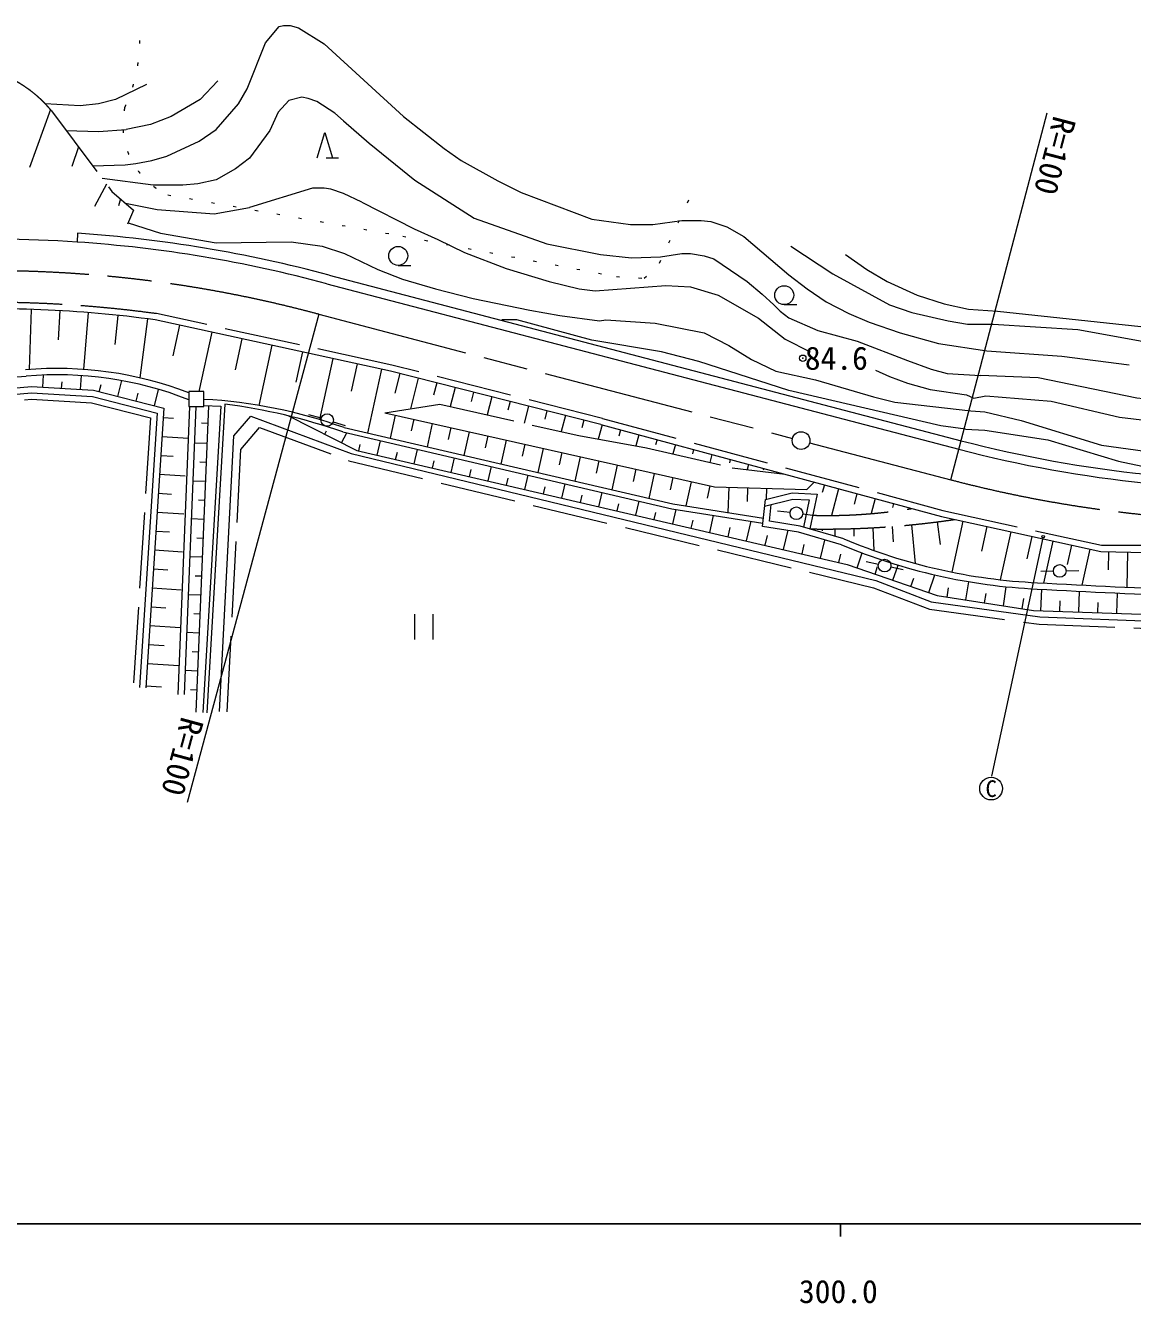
# Model space of a CAD drawing. Units: millimetres, scale not verified. Extents: x 40000 to 680000, y 20000 to 380000.
# Drawn here: x 303549 to 391105, y 198715 to 299802 of the extents above; entities that cross this region are included whole.
import ezdxf
from ezdxf.enums import TextEntityAlignment as Align

# ---------------------------------------------------------------- set-up
doc = ezdxf.new("R2010")
doc.units = ezdxf.units.MM
doc.header["$LTSCALE"] = 1000
doc.header["$PDMODE"] = 32
doc.header["$PDSIZE"] = 500
for name, pattern in [('CHAIN', [18.5, 12, -1.5, 3.5, -1.5]), ('DASHED', [7.5, 6, -1.5]), ('DOTTED', [1.75, 0.25, -1.5])]:
    doc.linetypes.add(name, pattern=pattern)
for name, color, linetype, lineweight in [('M-BGD', 7, 'Continuous', 13), ('M-BMK', 2, 'CHAIN', 13), ('M-STR-HTXT', 7, 'Continuous', 13), ('M-TTL-BAND', 7, 'Continuous', 25)]:
    doc.layers.add(name, color=color, linetype=linetype, lineweight=lineweight)
doc.styles.add('ＭＳ ゴシック', font='')
doc.styles.get('ＭＳ ゴシック').set_extended_font_data('MS Gothic')

# ---------------------------------------------------------------- blocks, each defined once
blk = doc.blocks.new('open_arrow')
at = {"color": 0, "linetype": 'Continuous', "lineweight": -2}
blk.add_lwpolyline([(7.5, 1.25), (0, 0), (7.5, -1.25)], dxfattribs=at)
blk = doc.blocks.new('広葉樹林')
at = {"color": 7, "linetype": 'Continuous', "lineweight": 13}
blk.add_line((0, 0), (1, 0), dxfattribs=at)
blk.add_circle((0, 0.75), 0.75, dxfattribs=at)
blk = doc.blocks.new('針葉樹林')
at = {"color": 7, "linetype": 'Continuous', "lineweight": 13}
for p, q in [((-0.6, 0), (0, 2)), ((0, 2), (0.6, 0)), ((0.1, 0), (1.1, 0))]:
    blk.add_line(p, q, dxfattribs=at)
blk = doc.blocks.new('田')
at = {"color": 7, "linetype": 'Continuous', "lineweight": 13}
for p, q in [((-0.75, 2), (-0.75, 0)), ((0.75, 0), (0.75, 2))]:
    blk.add_line(p, q, dxfattribs=at)

msp = doc.modelspace()

# ---------------------------------------------------------------- linework, layer by layer
at = {"layer": 'M-BGD'}
for p, q in [((318762, 295429), (317357, 293960)), ((313123, 295145), (310668, 293960)), ((317357, 293960), (315071, 292605)), ((305519, 293152), (303858, 288561)), ((315071, 292605), (313442, 291984)), ((328702, 292267), (330734, 290489)), ((306758, 291511), (309313, 291420)), ((309313, 291420), (311515, 291589)), ((313442, 291984), (311515, 291589)), ((322860, 291505), (321251, 289303)), ((307732, 290212), (307210, 288659)), ((330734, 290489), (334351, 287559)), ((321251, 289303), (320151, 288457)), ((309940, 287268), (309012, 285487)), ((334351, 287559), (339031, 284562)), ((311071, 286087), (310890, 285547)), ((312100, 285206), (311601, 284079)), ((330141, 285832), (334290, 283715)), ((339031, 284562), (344789, 282530)), ((307667, 283372), (307620, 282674)), ((334290, 283715), (336153, 282869)), ((364093, 282361), (367395, 280159)), ((327571, 280052), (377559, 266964)), ((327392, 279376), (377382, 266287)), ((360621, 279567), (361807, 278551)), ((361807, 278551), (362738, 277704)), ((304004, 277351), (303843, 272595)), ((306254, 277249), (306122, 274936)), ((308501, 277094), (308140, 272603)), ((310846, 276877), (310606, 274585)), ((313185, 276602), (312580, 271931)), ((332418, 272460), (313808, 276520)), ((315738, 276099), (315210, 273676)), ((361518, 276665), (363629, 274993)), ((318282, 275544), (317261, 270865)), ((320658, 275026), (320121, 272566)), ((363629, 274993), (365617, 273979)), ((323033, 274507), (321997, 269756)), ((325443, 273982), (324921, 271589)), ((359182, 274487), (360960, 273386)), ((327853, 273456), (326802, 268636)), ((329777, 273036), (329305, 270869)), ((282827, 270476), (303590, 272073)), ((304905, 271197), (304963, 272159)), ((307900, 271016), (307966, 272114)), ((331702, 272617), (330600, 267564)), ((349065, 268243), (332418, 272460)), ((333161, 272272), (332766, 270713)), ((288453, 269949), (304011, 271250)), ((304011, 271250), (308921, 270955)), ((306403, 271106), (306434, 271621)), ((308921, 270955), (314481, 269535)), ((309383, 270837), (309531, 271416)), ((310837, 270465), (311156, 271716)), ((313743, 269723), (314075, 271022)), ((334615, 271904), (334003, 269488)), ((336069, 271535), (335821, 270554)), ((337523, 271167), (337142, 269660)), ((288490, 269450), (304017, 270749)), ((304017, 270749), (308843, 270458)), ((308843, 270458), (313956, 269153)), ((312290, 270094), (312453, 270732)), ((317652, 270864), (316452, 270864)), ((316452, 270864), (316452, 269664)), ((317652, 269664), (317652, 270864)), ((338978, 270798), (338791, 270064)), ((340432, 270430), (340069, 268999)), ((341886, 270062), (341709, 269365)), ((313956, 269153), (312563, 247443)), ((314481, 269535), (313061, 247411)), ((316528, 269664), (315594, 246898)), ((317028, 269664), (316094, 246878)), ((316452, 269664), (317652, 269664)), ((318031, 269726), (317031, 245501)), ((318998, 269686), (317582, 245455)), ((317653, 269742), (318998, 269686)), ((319311, 269853), (317881, 245437)), ((320035, 267336), (321366, 268914)), ((321366, 268914), (329302, 265956)), ((324360, 268920), (329748, 266188)), ((326926, 268740), (325966, 269019)), ((331971, 269174), (358049, 263307)), ((332797, 268988), (332384, 267150)), ((343340, 269693), (342996, 268338)), ((344794, 269325), (344627, 268666)), ((346248, 268956), (345924, 267677)), ((314434, 268798), (315250, 268746)), ((317974, 268323), (317475, 268344)), ((327885, 268457), (328843, 268169)), ((328747, 267994), (354757, 261957)), ((334261, 268659), (334053, 267735)), ((335724, 268329), (335306, 266472)), ((337188, 268000), (336978, 267066)), ((347702, 268588), (347549, 267984)), ((349156, 268218), (348849, 267085)), ((349065, 268243), (375996, 260964)), ((314338, 267301), (316425, 267167)), ((318901, 245548), (320035, 267336)), ((327214, 267473), (327356, 267754)), ((328551, 266794), (328955, 267591)), ((328651, 267662), (354680, 261564)), ((331363, 265812), (331630, 266964)), ((338651, 267671), (338229, 265793)), ((340115, 267342), (339902, 266398)), ((341578, 267013), (341151, 265115)), ((350604, 267827), (350467, 267322)), ((352052, 267435), (351812, 266550)), ((353500, 267044), (353390, 266638)), ((317908, 266729), (316909, 266770)), ((329302, 265956), (370809, 255900)), ((329748, 266188), (368551, 257179)), ((329902, 266152), (330019, 266657)), ((332824, 265473), (332958, 266047)), ((334286, 265134), (334551, 266279)), ((343041, 266683), (342827, 265730)), ((344505, 266354), (344074, 264437)), ((345968, 266025), (345752, 265061)), ((354948, 266653), (354748, 265914)), ((356396, 266261), (356303, 265919)), ((357844, 265870), (357673, 265238)), ((314242, 265804), (315229, 265741)), ((317846, 265230), (317347, 265251)), ((335747, 264795), (335879, 265366)), ((337208, 264456), (337472, 265595)), ((340130, 263777), (340393, 264911)), ((347432, 265696), (346996, 263758)), ((348895, 265367), (348676, 264393)), ((350359, 265037), (349918, 263080)), ((359292, 265479), (359222, 265219)), ((360740, 265087), (360630, 264680)), ((314146, 264307), (316166, 264178)), ((338669, 264116), (338801, 264685)), ((341591, 263438), (341722, 264003)), ((343052, 263099), (343314, 264227)), ((351822, 264708), (351601, 263724)), ((353285, 264379), (352841, 262402)), ((354749, 264050), (354530, 263075)), ((361941, 264763), (361906, 264633)), ((317784, 263731), (316786, 263773)), ((344514, 262760), (344644, 263322)), ((345975, 262420), (346235, 263542)), ((348897, 261742), (349156, 262858)), ((356212, 263721), (355780, 261798)), ((357676, 263391), (357458, 262423)), ((358049, 263307), (365344, 263110)), ((359166, 263277), (359112, 261279)), ((360665, 263237), (360636, 262151)), ((362067, 262319), (364191, 262850)), ((362165, 263196), (362142, 262338)), ((364191, 262850), (366155, 262743)), ((365344, 263110), (365940, 263682)), ((366734, 263467), (366574, 262876)), ((367865, 263162), (367294, 261048)), ((314050, 262810), (315083, 262744)), ((317722, 262233), (317223, 262253)), ((347436, 262081), (347566, 262641)), ((350358, 261403), (350487, 261959)), ((351819, 261064), (352077, 262174)), ((354757, 261957), (361909, 260843)), ((361837, 260167), (362067, 262319)), ((362010, 261790), (364239, 262347)), ((362385, 260588), (362527, 261919)), ((364239, 262347), (365546, 262275)), ((365546, 262275), (365096, 260124)), ((366155, 262743), (365578, 259985)), ((369313, 262770), (369090, 261946)), ((370761, 262379), (370440, 261193)), ((372209, 261988), (372129, 261691)), ((313954, 261313), (316067, 261178)), ((353280, 260724), (353410, 261284)), ((354680, 261564), (361866, 260445)), ((354742, 260385), (355003, 261514)), ((357664, 259707), (357976, 261051)), ((364032, 261278), (363038, 261386)), ((365026, 261166), (366019, 261049)), ((375996, 260964), (388602, 258186)), ((313858, 259816), (314937, 259747)), ((317660, 260734), (316664, 260775)), ((356203, 260046), (356346, 260664)), ((359125, 259367), (359293, 260093)), ((360586, 259028), (360948, 260588)), ((364701, 259718), (361837, 260167)), ((364809, 260207), (362385, 260588)), ((363508, 258350), (363867, 259895)), ((368268, 259205), (364809, 260207)), ((366566, 259974), (366570, 259844)), ((367559, 259978), (367565, 259409)), ((369059, 260011), (369078, 259418)), ((370557, 260076), (370655, 258277)), ((372090, 260176), (372183, 258961)), ((373620, 260309), (373922, 257252)), ((375666, 260541), (375896, 258758)), ((377697, 260589), (376811, 256567)), ((379593, 260171), (379162, 258218)), ((317598, 259235), (317100, 259256)), ((362047, 258689), (362227, 259465)), ((368101, 258733), (364701, 259718)), ((366431, 257671), (366762, 259101)), ((381488, 259754), (380653, 255962)), ((383149, 259388), (382757, 257610)), ((384810, 259022), (384078, 255700)), ((313761, 258320), (315968, 258178)), ((317536, 257737), (316541, 257778)), ((364969, 258011), (365142, 258754)), ((367892, 257332), (368045, 257992)), ((369329, 256909), (369736, 258081)), ((386274, 258699), (385935, 257160)), ((387739, 258376), (387114, 255540)), ((388602, 258186), (399807, 257935)), ((389218, 258172), (389187, 256755)), ((390718, 258139), (390656, 255374)), ((313665, 256823), (314792, 256750)), ((368551, 257179), (375649, 254714)), ((371014, 257175), (370033, 257369)), ((370746, 256417), (370951, 257008)), ((371994, 256976), (372973, 256774)), ((372163, 255925), (372577, 257118)), ((317474, 256238), (316977, 256258)), ((370809, 255900), (375196, 254224)), ((373580, 255433), (373805, 256082)), ((374997, 254941), (375484, 256343)), ((377931, 254361), (378156, 255809)), ((384854, 256648), (383854, 256617)), ((385854, 256675), (386853, 256698)), ((313569, 255326), (315868, 255178)), ((317412, 254739), (316418, 254780)), ((376449, 254591), (376562, 255319)), ((379414, 254132), (379528, 254870)), ((380896, 253902), (381129, 255408)), ((383867, 253512), (383925, 255208)), ((386865, 253410), (386921, 255049)), ((389864, 253308), (389918, 254906)), ((313473, 253829), (314646, 253754)), ((375196, 254224), (383774, 253040)), ((375649, 254714), (383290, 253531)), ((382378, 253673), (382502, 254468)), ((385366, 253461), (385395, 254295)), ((388365, 253359), (388392, 254168)), ((317351, 253240), (316853, 253261)), ((383290, 253531), (396353, 253088)), ((383774, 253040), (398809, 252449)), ((313377, 252332), (315769, 252178)), ((317289, 251742), (316295, 251783)), ((313281, 250835), (314500, 250757)), ((317227, 250243), (316730, 250263)), ((313185, 249338), (315670, 249179)), ((317165, 248744), (316172, 248785)), ((313072, 247573), (314291, 247495)), ((317102, 247228), (316605, 247248))]:
    msp.add_line(p, q, dxfattribs=at)
at = {"layer": 'M-BGD', "linetype": 'DASHED'}
for p, q in [((305599, 293056), (310383, 286677)), ((310383, 286677), (312100, 285206)), ((332533, 272947), (313895, 277012)), ((349191, 268726), (332533, 272947)), ((288526, 268952), (304023, 270248)), ((304023, 270248), (308766, 269962)), ((308766, 269962), (313430, 268771)), ((331971, 269174), (336316, 269846)), ((336316, 269846), (347318, 267362)), ((313430, 268771), (312064, 247475)), ((320579, 266255), (322063, 268013)), ((322063, 268013), (329126, 265381)), ((349191, 268726), (376115, 261450)), ((347318, 267362), (352663, 266396)), ((319500, 245516), (320579, 266255)), ((352663, 266396), (359453, 264827)), ((329126, 265381), (370631, 255325)), ((359453, 264827), (363636, 264305)), ((376115, 261450), (388656, 258686)), ((388656, 258686), (397601, 258686)), ((370631, 255325), (375046, 253639)), ((375046, 253639), (383721, 252442)), ((383721, 252442), (398797, 251849))]:
    msp.add_line(p, q, dxfattribs=at)
at = {"layer": 'M-BGD', "linetype": 'DOTTED'}
for p, q in [((314797, 286411), (333395, 283145)), ((353696, 281016), (356039, 286056)), ((333395, 283145), (350289, 279951)), ((352490, 279809), (353696, 281016)), ((350289, 279951), (352490, 279809))]:
    msp.add_line(p, q, dxfattribs=at)
at = {"layer": 'M-BGD'}
for points in [[(308857, 288712), (311430, 288795), (312277, 288880), (313547, 289134), (314732, 289473), (317272, 290658), (318627, 291589), (320405, 293621), (321082, 294807), (322521, 298447), (323622, 299717), (323961, 299802), (324469, 299802), (325146, 299633), (327178, 298363), (333443, 292605), (336661, 290065), (338015, 289134), (340894, 287525), (342757, 286594), (348345, 284477), (351393, 284054), (353171, 284054), (355457, 284393), (356981, 284393), (357743, 284308), (359013, 283885), (360367, 283123), (363923, 280075), (365363, 278974), (366887, 277958), (368665, 277027), (370273, 276349), (372729, 275503), (375777, 274656), (379587, 274063)], [(310668, 293960), (309313, 293621), (307874, 293452), (305102, 293615)], [(328702, 292267), (328025, 292859), (326585, 293791), (325908, 294045), (325400, 294129), (324384, 293875), (323537, 292944), (322860, 291505)], [(320151, 288457), (318627, 287610), (317187, 287271), (316002, 287187), (313631, 287187), (309617, 287699)], [(330141, 285832), (328702, 286509), (327686, 286848), (327178, 286933), (326247, 286933), (321251, 285409)], [(311453, 285760), (313970, 285239), (318457, 284901), (321251, 285409)], [(311656, 284202), (314224, 283377), (318627, 282615), (324553, 282699), (327009, 282361), (328787, 281768), (331411, 280498), (333359, 279736), (335983, 278974), (338947, 278212), (343434, 277281), (345805, 276857), (348937, 276434), (349445, 276519), (353340, 276265), (357235, 275503), (359182, 274487)], [(336153, 282869), (338269, 281853), (341571, 280583), (344958, 279567), (347329, 278974), (348599, 278805), (354187, 279228), (356134, 279143), (358335, 278466), (361518, 276665)], [(344789, 282530), (349022, 281683), (351477, 281429), (353763, 281514)], [(353763, 281514), (355457, 281768), (356134, 281768), (357235, 281599), (357997, 281345), (360621, 279567)], [(368411, 281683), (370104, 280498), (371713, 279567), (374083, 278466), (376200, 277789), (378147, 277365), (380433, 277196)], [(367395, 280159), (371882, 277704), (373660, 277111), (376539, 276434), (378063, 276180), (380095, 276180)], [(362738, 277704), (363246, 277196), (363923, 276688), (366209, 275672)], [(380433, 277196), (393980, 275757), (397282, 275587), (400923, 275587), (412183, 276519)], [(377893, 267883), (375946, 268137), (363923, 270931), (356811, 273217), (353848, 273979), (348345, 274910), (342418, 276519), (341233, 276519)], [(380095, 276180), (386783, 275757), (391863, 274825), (394065, 274487), (399399, 274148), (404563, 274741), (409474, 274995), (412268, 274910)], [(366209, 275672), (369342, 274825), (373321, 273301)], [(379587, 274063), (385513, 273640), (390847, 272963)], [(360960, 273386), (362907, 272455), (366040, 271777), (370612, 270423), (372305, 269999), (378317, 269322)], [(373321, 273301), (375184, 272624), (376454, 272285), (379079, 272116)], [(370781, 272539), (371882, 272031), (373321, 271523), (375099, 271015), (377978, 270592), (378571, 270338)], [(412861, 270338), (410067, 270761), (401515, 270931), (398213, 270677), (394149, 270169), (392964, 270169), (391440, 270338), (383651, 271947), (379079, 272116)], [(378571, 270338), (379502, 270507), (384667, 270084), (390085, 268814), (392964, 268475), (397282, 268814), (401177, 268814)], [(378317, 269322), (379417, 269237), (382296, 268560), (388646, 266613), (392879, 266020), (396435, 266443), (398975, 266613), (409135, 266274), (414214, 266382)], [(377893, 267883), (379417, 267798), (384413, 267036), (390001, 265343), (392371, 264835)]]:
    msp.add_lwpolyline(points, dxfattribs=at)
for centre, radius in [((327406, 268600), 500), ((364529, 261224), 500), ((384048, 259370), 100), ((371504, 257078), 500), ((385354, 256664), 500), ((379928, 239441), 900)]:
    msp.add_circle(centre, radius, dxfattribs=at)
at = {"layer": 'M-BGD', "linetype": 'DOTTED'}
for centre, radius, start, end in [((300080, 298614), 12497, 334.81447, 5.24142), ((317350, 291960), 6109, 167.36525, 245.29134)]:
    msp.add_arc(centre, radius, start, end, dxfattribs=at)
at = {"layer": 'M-BGD', "linetype": 'DASHED'}
for centre, radius, start, end in [((298001, 286799), 9843, 39.47444, 94.33192), ((300721, 180407), 97500, 82.23441, 92.98074), ((367006, 301631), 40583, 268.30266, 279.43258), ((366797, 329564), 69590, 268.99622, 278.46889)]:
    msp.add_arc(centre, radius, start, end, dxfattribs=at)
at = {"layer": 'M-BGD'}
for centre, radius, start, end in [((300721, 180407), 103200, 74.91936, 86.14074), ((300721, 180407), 102500, 86.14074, 92.9693), ((300721, 180407), 102500, 74.91797, 86.14074), ((300721, 180407), 97000, 82.2461, 92.98193), ((306043, 243735), 28944, 68.92285, 94.94279), ((306043, 243735), 28444, 68.53417, 94.94755), ((315575, 231341), 38948, 70.23361, 86.94208), ((313332, 223369), 46867, 70.9204, 82.67009), ((402094, 360603), 96800, 255.31755, 264.17682), ((402094, 360603), 97500, 255.31758, 264.17682), ((385689, 300465), 44786, 247.10937, 267.32796), ((385689, 300465), 45286, 247.1467, 267.32494), ((415685, 826323), 571997, 266.78188, 269.24848), ((415685, 826323), 571497, 266.78164, 269.24568)]:
    msp.add_arc(centre, radius, start, end, dxfattribs=at)
msp.add_point((365030, 273490), dxfattribs=at)
at = {"layer": 'M-BMK'}
for p, q in [((326750, 276960), (364218, 267149)), ((365572, 266795), (376748, 263868))]:
    msp.add_line(p, q, dxfattribs=at)
at = {"layer": 'M-BMK', "linetype": 'Continuous'}
msp.add_circle((364895, 266972), 700, dxfattribs=at)
at = {"layer": 'M-BMK'}
for centre, start, end in [((300721, 180407), 74.91288, 92.97491), ((402094, 360603), 255.31771, 276.66216)]:
    msp.add_arc(centre, 100000, start, end, dxfattribs=at)
at = {"layer": 'M-STR-HTXT'}
for p, q in [((376748, 263868), (384352, 292889)), ((326750, 276960), (316338, 238338)), ((384027, 259273), (379961, 240421))]:
    msp.add_line(p, q, dxfattribs=at)
at = {"layer": 'M-TTL-BAND'}
for p, q in [((40000, 205000), (579000, 205000)), ((368000, 205000), (368000, 204000))]:
    msp.add_line(p, q, dxfattribs=at)

# ---------------------------------------------------------------- block references
at = {"layer": 'M-BGD', "xscale": 1000, "yscale": 1000}
for name, p in [('針葉樹林', (327216, 289345)), ('広葉樹林', (333026, 280833)), ('広葉樹林', (363562, 277725)), ('田', (335053, 251242))]:
    msp.add_blockref(name, p, dxfattribs=at)
at = {"layer": 'M-STR-HTXT', "rotation": 257.8}
msp.add_blockref('open_arrow', (384027, 259273), dxfattribs=at)

# ---------------------------------------------------------------- texts
at = {"layer": 'M-BGD', "style": 'ＭＳ ゴシック'}
msp.add_text('84.6', height=1833, dxfattribs=at).set_placement((365190, 273490), align=Align.MIDDLE_LEFT)
msp.add_text('C', height=1320, rotation=358.738, dxfattribs=at).set_placement((379928, 239441), align=Align.MIDDLE_CENTER)
at = {"layer": 'M-STR-HTXT', "style": 'ＭＳ ゴシック'}
msp.add_text('R=100', height=1833, rotation=255.318, dxfattribs=at).set_placement((384352, 292889), align=Align.BOTTOM_LEFT)
msp.add_text('R=100', height=1833, rotation=254.913, dxfattribs=at).set_placement((313739, 239340), align=Align.BOTTOM_RIGHT)
at = {"layer": 'M-TTL-BAND', "style": 'ＭＳ ゴシック'}
msp.add_text('300.0', height=1833, dxfattribs=at).set_placement((367844, 198195), align=Align.BOTTOM_CENTER)

doc.saveas('drawing.dxf')
